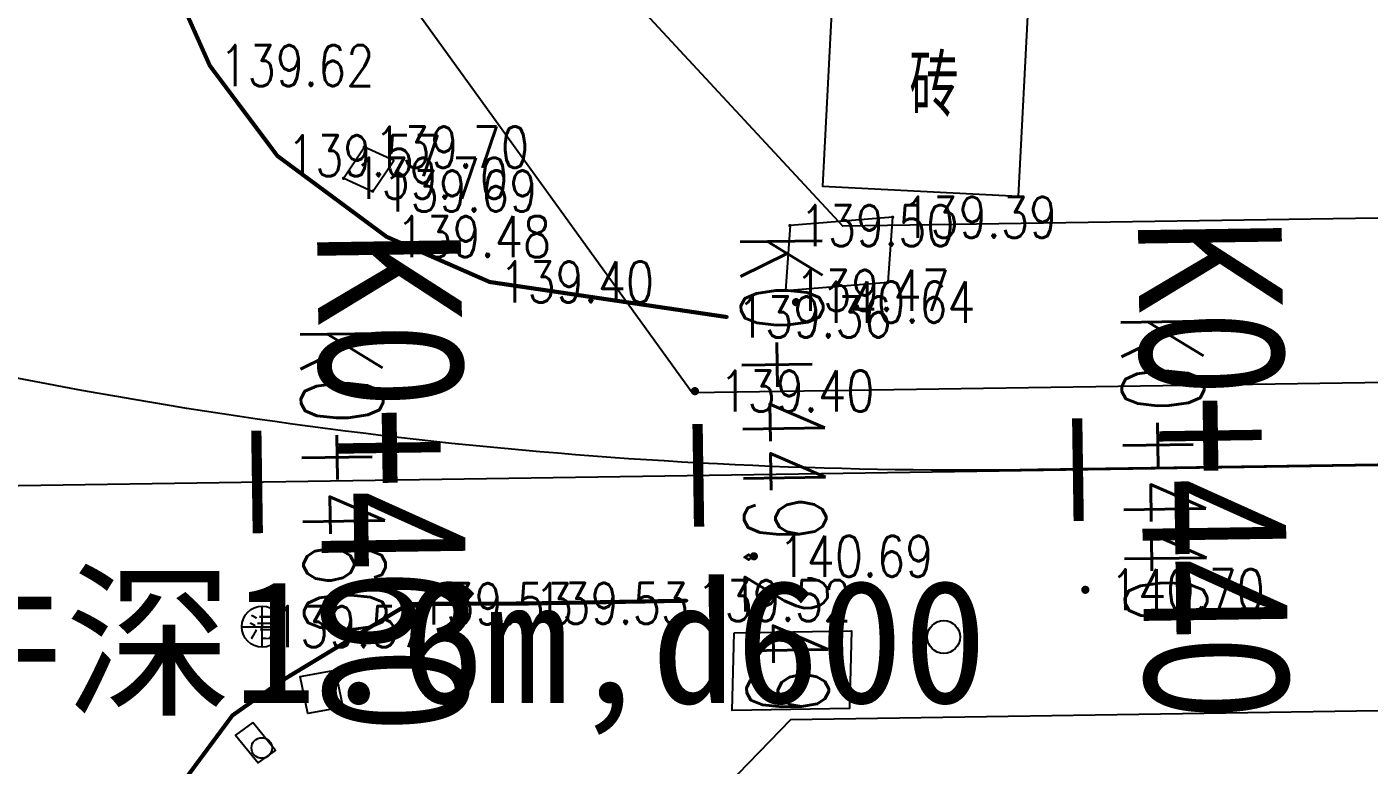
# Model space of a CAD drawing. Extents: x 529262 to 576451, y 2694391 to 2717535.
# Drawn here: x 564389.69 to 564422.39, y 2710006.44 to 2710024.42 of the extents above; entities that cross this region are included whole.
import ezdxf
from ezdxf.enums import TextEntityAlignment as Align
from ezdxf.xclip import XClip

# ---------------------------------------------------------------- set-up
doc = ezdxf.new("R2010")
doc.units = 0
doc.header["$XCLIPFRAME"] = 0
for name, color, linetype in [('COMPONENT', 8, 'Continuous'), ('DLSS', 4, 'Continuous'), ('GCD', 8, 'Continuous'), ('GXYZ', 8, 'Continuous'), ('JMD', 8, 'Continuous'), ('PP-COM', 7, 'Continuous'), ('RD-中线', 40, 'Continuous'), ('RD-红线', 7, 'Continuous'), ('ZBTZ', 8, 'Continuous'), ('桩号标注', 7, 'Continuous'), ('污水管径标注_W10-', 202, 'Continuous'), ('道路中线', 90, 'Continuous')]:
    doc.layers.add(name, color=color, linetype=linetype)
doc.layers.add('SZ-ZH-DIM', color=7, linetype='Continuous', lineweight=0)
doc.layers.add('现状管道深度（物探资料）', color=2, linetype='Continuous', plot=False)
doc.styles.add('HZ', font='rs.shx', dxfattribs={"width": 0.8, "bigfont": 'hztxt.shx'})
doc.styles.add('SEMDI', font='smsim.shx', dxfattribs={"width": 0.75, "bigfont": 'smfs.shx'})
doc.styles.get("Standard").update_dxf_attribs({"font": '', "height": 2.5, "bigfont": 'smfs.shx'})
doc.styles.add('宋体', font='', dxfattribs={"width": 0.75})
doc.styles.get('Standard').set_extended_font_data('FangSong_GB2312')
doc.styles.get('宋体').set_extended_font_data('SimSun')

# ---------------------------------------------------------------- blocks, each defined once
blk = doc.blocks.new('A$C19FD0107')
at = {"layer": 'RD-中线', "color": 8, "linetype": 'Continuous'}
blk.add_lwpolyline([(-6145.952683866024, 15629.52531327354), (-6583.680746734142, 15623.03637464019, -0.0578621284209559), (-6611.221458241343, 15625.82114894409), (-6627.545968897641, 15629.40941596404, 0.05862499668465021), (-6655.451570287347, 15632.18822611962), (-7132.056620240211, 15623.67315123323)], format="xyb", dxfattribs=at)
at = {"layer": 'RD-红线', "color": 8}
for points in [[(-6600.55493414402, 15642.03801204357), (-6588.425098963082, 15628.96670302795, 0.4451113720312362)], [(-6589.702602274716, 15616.94644669397), (-6601.52310718596, 15604.75028463127, 0.4146923464799344)]]:
    blk.add_lwpolyline(points, format="xyb", dxfattribs=at)
at = {"layer": 'RD-红线', "color": 8, "linetype": 'Continuous', "flags": 128}
for points in [[(-6280.01022130996, 15633.53868587548), (-6588.425098963082, 15628.96670302795)], [(-6279.846038706601, 15621.53980128374), (-6589.702602274716, 15616.94644669397)]]:
    blk.add_lwpolyline(points, dxfattribs=at)
blk = doc.blocks.new('GC200')
at = {"linetype": 'Continuous', "const_width": 0.2, "flags": 128}
blk.add_lwpolyline([(-0.1, 0, 1), (0.1, 0, 1)], format="xyb", close=True, dxfattribs=at)
blk = doc.blocks.new('gc122')
at = {"color": 8}
blk.add_circle((0, 0), 0.8, dxfattribs=at)
blk = doc.blocks.new('gc170')
at = {"color": 8, "linetype": 'Continuous'}
blk.add_circle((0, 0), 0.5, dxfattribs=at)
blk = doc.blocks.new('gcbj0102')
for p, q in [((-8.881784197001252e-16, -1), (-8.881784197001252e-16, 1)), ((-1, 0), (1, 0))]:
    blk.add_line(p, q)
blk.add_circle((0, 0), 1)

msp = doc.modelspace()

# ---------------------------------------------------------------- linework, layer by layer
at = {"layer": 'DLSS', "linetype": 'Continuous', "const_width": 0.1, "flags": 128}
for points in [[(564406.749, 2710017.354), (564400.962, 2710018.209), (564398.449, 2710019.311), (564395.79, 2710021.28), (564394.145, 2710023.476), (564393.051, 2710025.927), (564392.128, 2710029.385), (564392.505, 2710032.719)], [(564406.749, 2710017.354), (564400.962, 2710018.209), (564398.449, 2710019.311), (564395.79, 2710021.28), (564394.145, 2710023.476), (564393.051, 2710025.927), (564392.128, 2710029.385), (564392.505, 2710032.719)], [(564390.429, 2709995.422), (564390.261, 2710000.773), (564391.491, 2710003.331), (564394.696, 2710007.654), (564395.908, 2710008.505), (564398.985, 2710010.367), (564401.812, 2710010.378), (564405.763, 2710010.446)], [(564390.521507538, 2709985.280162002), (564390.261, 2710000.773), (564391.491, 2710003.331), (564394.696, 2710007.654), (564395.908, 2710008.505), (564398.985, 2710010.367), (564401.812, 2710010.378), (564405.763, 2710010.446)]]:
    msp.add_lwpolyline(points, dxfattribs=at)
at = {"layer": 'GXYZ', "linetype": 'Continuous', "flags": 128}
for points in [[(564410.781, 2710019.784), (564408.278, 2710019.581), (564408.165, 2710018), (564410.668, 2710018.203)], [(564406.918, 2710009.662), (564409.779, 2710009.71), (564409.727, 2710007.824), (564406.866, 2710007.776)]]:
    msp.add_lwpolyline(points, close=True, dxfattribs=at)
at = {"layer": 'JMD', "linetype": 'Continuous', "flags": 128}
for points in [[(564414.0958125861, 2710025.161009375), (564409.31774008, 2710025.404940359), (564409.0695769355, 2710020.543969108), (564413.8476494417, 2710020.300038124)], [(564397.9141098114, 2710021.491964366), (564397.4057704313, 2710020.735501489), (564398.1183309573, 2710020.413968354), (564398.6266703373, 2710021.170431231)], [(564397.1968683103, 2710008.758230386), (564397.3810229505, 2710007.857299536), (564396.5281057451, 2710007.702289493), (564396.3439511048, 2710008.603220343)], [(564395.1950438698, 2710007.482385613), (564394.7706717482, 2710007.175602128), (564395.320087592, 2710006.493881602), (564395.7444597137, 2710006.800665087)]]:
    msp.add_lwpolyline(points, close=True, dxfattribs=at)
for points in [[(564410.781, 2710019.784), (564408.278, 2710019.581), (564408.165, 2710018), (564410.668, 2710018.203)], [(564406.918, 2710009.662), (564409.779, 2710009.71), (564409.727, 2710007.824), (564406.866, 2710007.776)]]:
    msp.add_lwpolyline(points, dxfattribs=at)
at = {"layer": 'SZ-ZH-DIM', "color": 0, "const_width": 0.25, "elevation": 140}
for points in [[(564406.0628487675, 2710012.249809659), (564406.0257917864, 2710014.749535)], [(564415.3108326389, 2710012.386905666), (564415.2737756578, 2710014.886631007)], [(564395.3130299114, 2710012.090449817), (564395.2759729302, 2710014.590175158)]]:
    msp.add_lwpolyline(points, dxfattribs=at)
at = {"layer": '桩号标注', "const_width": 0.25}
for points in [[(564415.3108326389, 2710012.386905666), (564415.2737756576, 2710014.886631007)], [(564395.3130299114, 2710012.090449817), (564395.2759729301, 2710014.590175158)]]:
    msp.add_lwpolyline(points, dxfattribs=at)
at = {"layer": '污水管径标注_W10-'}
msp.add_lwpolyline([(564394.9488927403, 2710030.67377031), (564405.894112578, 2710015.51443394), (564427.1940902044, 2710015.830187622), (564435.5814534611, 2710015.954523004), (564447.1918930176, 2710016.126637694), (564465.5781576809, 2710016.399198111), (564472.7085681566, 2710023.406141485)], dxfattribs=at)
at = {"layer": '道路中线'}
msp.add_lwpolyline([(564377.0474351492, 2710013.069810293), (564855.2439641542, 2710020.158797017)], dxfattribs=at)

# ---------------------------------------------------------------- block references
at = {"layer": 'COMPONENT', "linetype": 'Continuous', "xscale": 0.5, "yscale": 0.5}
msp.add_blockref('gcbj0102', (564395.4215645536, 2710009.813717796), dxfattribs=at)
at = {"layer": 'GCD', "linetype": 'Continuous'}
ref = msp.add_blockref('GC200', (564394.1406241686, 2710023.479061415, 139.62), dxfattribs=dict(at, xscale=0.1999999999534339, yscale=0.1999999999534339, zscale=0.1999999999534339))
ref.add_attrib('height', '139.62', dxfattribs={"linetype": 'Continuous', "height": 1, "style": 'HZ', "width": 0.8}).set_placement((564394.3806241686, 2710023.479061415, 139.62), align=Align.MIDDLE_LEFT)
ref = msp.add_blockref('GC200', (564394.1406241686, 2710023.479061415, 139.62), dxfattribs=dict(at, xscale=0.1999999999534339, yscale=0.1999999999534339, zscale=0.1999999999534339))
ref.add_attrib('height', '139.62', dxfattribs={"linetype": 'Continuous', "height": 1, "style": 'HZ', "width": 0.8}).set_placement((564394.3806241686, 2710023.479061415, 139.62), align=Align.MIDDLE_LEFT)
ref = msp.add_blockref('GC200', (564394.1406241686, 2710023.479061415, 139.62), dxfattribs=dict(at, xscale=0.1999999999534339, yscale=0.1999999999534339, zscale=0.1999999999534339))
ref.add_attrib('height', '139.62', dxfattribs={"linetype": 'Continuous', "height": 1, "style": 'HZ', "width": 0.8}).set_placement((564394.3806241686, 2710023.479061415, 139.62), align=Align.MIDDLE_LEFT)
ref = msp.add_blockref('GC200', (564394.1406241686, 2710023.479061415, 139.62), dxfattribs=dict(at, xscale=0.1999999999534339, yscale=0.1999999999534339, zscale=0.1999999999534339))
ref.add_attrib('height', '139.62', dxfattribs={"linetype": 'Continuous', "height": 1, "style": 'HZ', "width": 0.8}).set_placement((564394.3806241686, 2710023.479061415, 139.62), align=Align.MIDDLE_LEFT)
ref = msp.add_blockref('GC200', (564395.7856241686, 2710021.283061415, 139.574), dxfattribs=dict(at, xscale=0.1999999999534339, yscale=0.1999999999534339, zscale=0.1999999999534339))
ref.add_attrib('height', '139.57', dxfattribs={"linetype": 'Continuous', "height": 1, "style": 'HZ', "width": 0.8}).set_placement((564396.0256241686, 2710021.283061415, 139.574), align=Align.MIDDLE_LEFT)
ref = msp.add_blockref('GC200', (564395.7856241686, 2710021.283061415, 139.574), dxfattribs=dict(at, xscale=0.1999999999534339, yscale=0.1999999999534339, zscale=0.1999999999534339))
ref.add_attrib('height', '139.57', dxfattribs={"linetype": 'Continuous', "height": 1, "style": 'HZ', "width": 0.8}).set_placement((564396.0256241686, 2710021.283061415, 139.574), align=Align.MIDDLE_LEFT)
ref = msp.add_blockref('GC200', (564395.7856241686, 2710021.283061415, 139.574), dxfattribs=dict(at, xscale=0.1999999999534339, yscale=0.1999999999534339, zscale=0.1999999999534339))
ref.add_attrib('height', '139.57', dxfattribs={"linetype": 'Continuous', "height": 1, "style": 'HZ', "width": 0.8}).set_placement((564396.0256241686, 2710021.283061415, 139.574), align=Align.MIDDLE_LEFT)
ref = msp.add_blockref('GC200', (564395.7856241686, 2710021.283061415, 139.574), dxfattribs=dict(at, xscale=0.1999999999534339, yscale=0.1999999999534339, zscale=0.1999999999534339))
ref.add_attrib('height', '139.57', dxfattribs={"linetype": 'Continuous', "height": 1, "style": 'HZ', "width": 0.8}).set_placement((564396.0256241686, 2710021.283061415, 139.574), align=Align.MIDDLE_LEFT)
ref = msp.add_blockref('GC200', (564397.9066241685, 2710021.492061415, 139.703), dxfattribs=dict(at, xscale=0.1999999999534339, yscale=0.1999999999534339, zscale=0.1999999999534339))
ref.add_attrib('height', '139.70', dxfattribs={"linetype": 'Continuous', "height": 1, "style": 'HZ', "width": 0.8}).set_placement((564398.1466241685, 2710021.492061415, 139.703), align=Align.MIDDLE_LEFT)
ref = msp.add_blockref('GC200', (564397.9066241685, 2710021.492061415, 139.703), dxfattribs=dict(at, xscale=0.1999999999534339, yscale=0.1999999999534339, zscale=0.1999999999534339))
ref.add_attrib('height', '139.70', dxfattribs={"linetype": 'Continuous', "height": 1, "style": 'HZ', "width": 0.8}).set_placement((564398.1466241685, 2710021.492061415, 139.703), align=Align.MIDDLE_LEFT)
ref = msp.add_blockref('GC200', (564397.9066241685, 2710021.492061415, 139.703), dxfattribs=dict(at, xscale=0.1999999999534339, yscale=0.1999999999534339, zscale=0.1999999999534339))
ref.add_attrib('height', '139.70', dxfattribs={"linetype": 'Continuous', "height": 1, "style": 'HZ', "width": 0.8}).set_placement((564398.1466241685, 2710021.492061415, 139.703), align=Align.MIDDLE_LEFT)
ref = msp.add_blockref('GC200', (564397.9066241685, 2710021.492061415, 139.703), dxfattribs=dict(at, xscale=0.1999999999534339, yscale=0.1999999999534339, zscale=0.1999999999534339))
ref.add_attrib('height', '139.70', dxfattribs={"linetype": 'Continuous', "height": 1, "style": 'HZ', "width": 0.8}).set_placement((564398.1466241685, 2710021.492061415, 139.703), align=Align.MIDDLE_LEFT)
ref = msp.add_blockref('GC200', (564397.4006241686, 2710020.736061415, 139.695), dxfattribs=dict(at, xscale=0.1999999999534339, yscale=0.1999999999534339, zscale=0.1999999999534339))
ref.add_attrib('height', '139.70', dxfattribs={"linetype": 'Continuous', "height": 1, "style": 'HZ', "width": 0.8}).set_placement((564397.6406241686, 2710020.736061415, 139.695), align=Align.MIDDLE_LEFT)
ref = msp.add_blockref('GC200', (564397.4006241686, 2710020.736061415, 139.695), dxfattribs=dict(at, xscale=0.1999999999534339, yscale=0.1999999999534339, zscale=0.1999999999534339))
ref.add_attrib('height', '139.70', dxfattribs={"linetype": 'Continuous', "height": 1, "style": 'HZ', "width": 0.8}).set_placement((564397.6406241686, 2710020.736061415, 139.695), align=Align.MIDDLE_LEFT)
ref = msp.add_blockref('GC200', (564397.4006241686, 2710020.736061415, 139.695), dxfattribs=dict(at, xscale=0.1999999999534339, yscale=0.1999999999534339, zscale=0.1999999999534339))
ref.add_attrib('height', '139.70', dxfattribs={"linetype": 'Continuous', "height": 1, "style": 'HZ', "width": 0.8}).set_placement((564397.6406241686, 2710020.736061415, 139.695), align=Align.MIDDLE_LEFT)
ref = msp.add_blockref('GC200', (564397.4006241686, 2710020.736061415, 139.695), dxfattribs=dict(at, xscale=0.1999999999534339, yscale=0.1999999999534339, zscale=0.1999999999534339))
ref.add_attrib('height', '139.70', dxfattribs={"linetype": 'Continuous', "height": 1, "style": 'HZ', "width": 0.8}).set_placement((564397.6406241686, 2710020.736061415, 139.695), align=Align.MIDDLE_LEFT)
ref = msp.add_blockref('GC200', (564398.1106241685, 2710020.422061415, 139.686), dxfattribs=dict(at, xscale=0.1999999999534339, yscale=0.1999999999534339, zscale=0.1999999999534339))
ref.add_attrib('height', '139.69', dxfattribs={"linetype": 'Continuous', "height": 1, "style": 'HZ', "width": 0.8}).set_placement((564398.3506241685, 2710020.422061415, 139.686), align=Align.MIDDLE_LEFT)
ref = msp.add_blockref('GC200', (564398.1106241685, 2710020.422061415, 139.686), dxfattribs=dict(at, xscale=0.1999999999534339, yscale=0.1999999999534339, zscale=0.1999999999534339))
ref.add_attrib('height', '139.69', dxfattribs={"linetype": 'Continuous', "height": 1, "style": 'HZ', "width": 0.8}).set_placement((564398.3506241685, 2710020.422061415, 139.686), align=Align.MIDDLE_LEFT)
ref = msp.add_blockref('GC200', (564398.1106241685, 2710020.422061415, 139.686), dxfattribs=dict(at, xscale=0.1999999999534339, yscale=0.1999999999534339, zscale=0.1999999999534339))
ref.add_attrib('height', '139.69', dxfattribs={"linetype": 'Continuous', "height": 1, "style": 'HZ', "width": 0.8}).set_placement((564398.3506241685, 2710020.422061415, 139.686), align=Align.MIDDLE_LEFT)
ref = msp.add_blockref('GC200', (564398.1106241685, 2710020.422061415, 139.686), dxfattribs=dict(at, xscale=0.1999999999534339, yscale=0.1999999999534339, zscale=0.1999999999534339))
ref.add_attrib('height', '139.69', dxfattribs={"linetype": 'Continuous', "height": 1, "style": 'HZ', "width": 0.8}).set_placement((564398.3506241685, 2710020.422061415, 139.686), align=Align.MIDDLE_LEFT)
ref = msp.add_blockref('GC200', (564408.2736241686, 2710019.584061415, 139.499), dxfattribs=dict(at, xscale=0.1999999999534339, yscale=0.1999999999534339, zscale=0.1999999999534339))
ref.add_attrib('height', '139.50', dxfattribs={"linetype": 'Continuous', "height": 1, "style": 'HZ', "width": 0.8}).set_placement((564408.5136241686, 2710019.584061415, 139.499), align=Align.MIDDLE_LEFT)
ref = msp.add_blockref('GC200', (564408.2736241686, 2710019.584061415, 139.499), dxfattribs=dict(at, xscale=0.1999999999534339, yscale=0.1999999999534339, zscale=0.1999999999534339))
ref.add_attrib('height', '139.50', dxfattribs={"linetype": 'Continuous', "height": 1, "style": 'HZ', "width": 0.8}).set_placement((564408.5136241686, 2710019.584061415, 139.499), align=Align.MIDDLE_LEFT)
ref = msp.add_blockref('GC200', (564408.2736241686, 2710019.584061415, 139.499), dxfattribs=dict(at, xscale=0.1999999999534339, yscale=0.1999999999534339, zscale=0.1999999999534339))
ref.add_attrib('height', '139.50', dxfattribs={"linetype": 'Continuous', "height": 1, "style": 'HZ', "width": 0.8}).set_placement((564408.5136241686, 2710019.584061415, 139.499), align=Align.MIDDLE_LEFT)
ref = msp.add_blockref('GC200', (564408.2736241686, 2710019.584061415, 139.499), dxfattribs=dict(at, xscale=0.1999999999534339, yscale=0.1999999999534339, zscale=0.1999999999534339))
ref.add_attrib('height', '139.50', dxfattribs={"linetype": 'Continuous', "height": 1, "style": 'HZ', "width": 0.8}).set_placement((564408.5136241686, 2710019.584061415, 139.499), align=Align.MIDDLE_LEFT)
ref = msp.add_blockref('GC200', (564410.7766241685, 2710019.787061415, 139.386), dxfattribs=dict(at, xscale=0.1999999999534339, yscale=0.1999999999534339, zscale=0.1999999999534339))
ref.add_attrib('height', '139.39', dxfattribs={"linetype": 'Continuous', "height": 1, "style": 'HZ', "width": 0.8}).set_placement((564411.0166241685, 2710019.787061415, 139.386), align=Align.MIDDLE_LEFT)
ref = msp.add_blockref('GC200', (564410.7766241685, 2710019.787061415, 139.386), dxfattribs=dict(at, xscale=0.1999999999534339, yscale=0.1999999999534339, zscale=0.1999999999534339))
ref.add_attrib('height', '139.39', dxfattribs={"linetype": 'Continuous', "height": 1, "style": 'HZ', "width": 0.8}).set_placement((564411.0166241685, 2710019.787061415, 139.386), align=Align.MIDDLE_LEFT)
ref = msp.add_blockref('GC200', (564410.7766241685, 2710019.787061415, 139.386), dxfattribs=dict(at, xscale=0.1999999999534339, yscale=0.1999999999534339, zscale=0.1999999999534339))
ref.add_attrib('height', '139.39', dxfattribs={"linetype": 'Continuous', "height": 1, "style": 'HZ', "width": 0.8}).set_placement((564411.0166241685, 2710019.787061415, 139.386), align=Align.MIDDLE_LEFT)
ref = msp.add_blockref('GC200', (564410.7766241685, 2710019.787061415, 139.386), dxfattribs=dict(at, xscale=0.1999999999534339, yscale=0.1999999999534339, zscale=0.1999999999534339))
ref.add_attrib('height', '139.39', dxfattribs={"linetype": 'Continuous', "height": 1, "style": 'HZ', "width": 0.8}).set_placement((564411.0166241685, 2710019.787061415, 139.386), align=Align.MIDDLE_LEFT)
ref = msp.add_blockref('GC200', (564398.4446241686, 2710019.314061415, 139.479), dxfattribs=dict(at, xscale=0.1999999999534339, yscale=0.1999999999534339, zscale=0.1999999999534339))
ref.add_attrib('height', '139.48', dxfattribs={"linetype": 'Continuous', "height": 1, "style": 'HZ', "width": 0.8}).set_placement((564398.6846241686, 2710019.314061415, 139.479), align=Align.MIDDLE_LEFT)
ref = msp.add_blockref('GC200', (564398.4446241686, 2710019.314061415, 139.479), dxfattribs=dict(at, xscale=0.1999999999534339, yscale=0.1999999999534339, zscale=0.1999999999534339))
ref.add_attrib('height', '139.48', dxfattribs={"linetype": 'Continuous', "height": 1, "style": 'HZ', "width": 0.8}).set_placement((564398.6846241686, 2710019.314061415, 139.479), align=Align.MIDDLE_LEFT)
ref = msp.add_blockref('GC200', (564398.4446241686, 2710019.314061415, 139.479), dxfattribs=dict(at, xscale=0.1999999999534339, yscale=0.1999999999534339, zscale=0.1999999999534339))
ref.add_attrib('height', '139.48', dxfattribs={"linetype": 'Continuous', "height": 1, "style": 'HZ', "width": 0.8}).set_placement((564398.6846241686, 2710019.314061415, 139.479), align=Align.MIDDLE_LEFT)
ref = msp.add_blockref('GC200', (564398.4446241686, 2710019.314061415, 139.479), dxfattribs=dict(at, xscale=0.1999999999534339, yscale=0.1999999999534339, zscale=0.1999999999534339))
ref.add_attrib('height', '139.48', dxfattribs={"linetype": 'Continuous', "height": 1, "style": 'HZ', "width": 0.8}).set_placement((564398.6846241686, 2710019.314061415, 139.479), align=Align.MIDDLE_LEFT)
ref = msp.add_blockref('GC200', (564400.9576241686, 2710018.212061415, 139.395), dxfattribs=dict(at, xscale=0.1999999999534339, yscale=0.1999999999534339, zscale=0.1999999999534339))
ref.add_attrib('height', '139.40', dxfattribs={"linetype": 'Continuous', "height": 1, "style": 'HZ', "width": 0.8}).set_placement((564401.1976241686, 2710018.212061415, 139.395), align=Align.MIDDLE_LEFT)
ref = msp.add_blockref('GC200', (564400.9576241686, 2710018.212061415, 139.395), dxfattribs=dict(at, xscale=0.1999999999534339, yscale=0.1999999999534339, zscale=0.1999999999534339))
ref.add_attrib('height', '139.40', dxfattribs={"linetype": 'Continuous', "height": 1, "style": 'HZ', "width": 0.8}).set_placement((564401.1976241686, 2710018.212061415, 139.395), align=Align.MIDDLE_LEFT)
ref = msp.add_blockref('GC200', (564400.9576241686, 2710018.212061415, 139.395), dxfattribs=dict(at, xscale=0.1999999999534339, yscale=0.1999999999534339, zscale=0.1999999999534339))
ref.add_attrib('height', '139.40', dxfattribs={"linetype": 'Continuous', "height": 1, "style": 'HZ', "width": 0.8}).set_placement((564401.1976241686, 2710018.212061415, 139.395), align=Align.MIDDLE_LEFT)
ref = msp.add_blockref('GC200', (564400.9576241686, 2710018.212061415, 139.395), dxfattribs=dict(at, xscale=0.1999999999534339, yscale=0.1999999999534339, zscale=0.1999999999534339))
ref.add_attrib('height', '139.40', dxfattribs={"linetype": 'Continuous', "height": 1, "style": 'HZ', "width": 0.8}).set_placement((564401.1976241686, 2710018.212061415, 139.395), align=Align.MIDDLE_LEFT)
ref = msp.add_blockref('GC200', (564408.1606241686, 2710018.003061415, 139.474), dxfattribs=dict(at, xscale=0.1999999999534339, yscale=0.1999999999534339, zscale=0.1999999999534339))
ref.add_attrib('height', '139.47', dxfattribs={"linetype": 'Continuous', "height": 1, "style": 'HZ', "width": 0.8}).set_placement((564408.4006241686, 2710018.003061415, 139.474), align=Align.MIDDLE_LEFT)
ref = msp.add_blockref('GC200', (564408.1606241686, 2710018.003061415, 139.474), dxfattribs=dict(at, xscale=0.1999999999534339, yscale=0.1999999999534339, zscale=0.1999999999534339))
ref.add_attrib('height', '139.47', dxfattribs={"linetype": 'Continuous', "height": 1, "style": 'HZ', "width": 0.8}).set_placement((564408.4006241686, 2710018.003061415, 139.474), align=Align.MIDDLE_LEFT)
ref = msp.add_blockref('GC200', (564408.1606241686, 2710018.003061415, 139.474), dxfattribs=dict(at, xscale=0.1999999999534339, yscale=0.1999999999534339, zscale=0.1999999999534339))
ref.add_attrib('height', '139.47', dxfattribs={"linetype": 'Continuous', "height": 1, "style": 'HZ', "width": 0.8}).set_placement((564408.4006241686, 2710018.003061415, 139.474), align=Align.MIDDLE_LEFT)
ref = msp.add_blockref('GC200', (564408.1606241686, 2710018.003061415, 139.474), dxfattribs=dict(at, xscale=0.1999999999534339, yscale=0.1999999999534339, zscale=0.1999999999534339))
ref.add_attrib('height', '139.47', dxfattribs={"linetype": 'Continuous', "height": 1, "style": 'HZ', "width": 0.8}).set_placement((564408.4006241686, 2710018.003061415, 139.474), align=Align.MIDDLE_LEFT)
ref = msp.add_blockref('GC200', (564408.424954099, 2710017.717554979, 140.636), dxfattribs=dict(at, xscale=0.5, yscale=0.5, zscale=0.5))
ref.add_attrib('height', '140.64', dxfattribs={"linetype": 'Continuous', "height": 1, "style": 'HZ', "width": 0.8}).set_placement((564409.024954099, 2710017.717554979, 140.636), align=Align.MIDDLE_LEFT)
ref = msp.add_blockref('GC200', (564406.7446241685, 2710017.357061415, 139.357), dxfattribs=dict(at, xscale=0.1999999999534339, yscale=0.1999999999534339, zscale=0.1999999999534339))
ref.add_attrib('height', '139.36', dxfattribs={"linetype": 'Continuous', "height": 1, "style": 'HZ', "width": 0.8}).set_placement((564406.9846241685, 2710017.357061415, 139.357), align=Align.MIDDLE_LEFT)
ref = msp.add_blockref('GC200', (564406.7446241685, 2710017.357061415, 139.357), dxfattribs=dict(at, xscale=0.1999999999534339, yscale=0.1999999999534339, zscale=0.1999999999534339))
ref.add_attrib('height', '139.36', dxfattribs={"linetype": 'Continuous', "height": 1, "style": 'HZ', "width": 0.8}).set_placement((564406.9846241685, 2710017.357061415, 139.357), align=Align.MIDDLE_LEFT)
ref = msp.add_blockref('GC200', (564406.7446241685, 2710017.357061415, 139.357), dxfattribs=dict(at, xscale=0.1999999999534339, yscale=0.1999999999534339, zscale=0.1999999999534339))
ref.add_attrib('height', '139.36', dxfattribs={"linetype": 'Continuous', "height": 1, "style": 'HZ', "width": 0.8}).set_placement((564406.9846241685, 2710017.357061415, 139.357), align=Align.MIDDLE_LEFT)
ref = msp.add_blockref('GC200', (564406.7446241685, 2710017.357061415, 139.357), dxfattribs=dict(at, xscale=0.1999999999534339, yscale=0.1999999999534339, zscale=0.1999999999534339))
ref.add_attrib('height', '139.36', dxfattribs={"linetype": 'Continuous', "height": 1, "style": 'HZ', "width": 0.8}).set_placement((564406.9846241685, 2710017.357061415, 139.357), align=Align.MIDDLE_LEFT)
ref = msp.add_blockref('GC200', (564405.9611217636, 2710015.550819646, 139.4), dxfattribs=dict(at, xscale=0.5, yscale=0.5, zscale=0.5))
ref.add_attrib('height', '139.40', dxfattribs={"linetype": 'Continuous', "height": 1, "style": 'HZ', "width": 0.8}).set_placement((564406.5611217635, 2710015.550819646, 139.4), align=Align.MIDDLE_LEFT)
ref = msp.add_blockref('GC200', (564407.397954099, 2710011.528554979, 140.687), dxfattribs=dict(at, xscale=0.5, yscale=0.5, zscale=0.5))
ref.add_attrib('height', '140.69', dxfattribs={"linetype": 'Continuous', "height": 1, "style": 'HZ', "width": 0.8}).set_placement((564407.997954099, 2710011.528554979, 140.687), align=Align.MIDDLE_LEFT)
ref = msp.add_blockref('GC200', (564405.7586241686, 2710010.449061415, 139.523), dxfattribs=dict(at, xscale=0.1999999999534339, yscale=0.1999999999534339, zscale=0.1999999999534339))
ref.add_attrib('height', '139.52', dxfattribs={"linetype": 'Continuous', "height": 1, "style": 'HZ', "width": 0.8}).set_placement((564405.9986241686, 2710010.449061415, 139.523), align=Align.MIDDLE_LEFT)
ref = msp.add_blockref('GC200', (564405.7586241686, 2710010.449061415, 139.523), dxfattribs=dict(at, xscale=0.1999999999534339, yscale=0.1999999999534339, zscale=0.1999999999534339))
ref.add_attrib('height', '139.52', dxfattribs={"linetype": 'Continuous', "height": 1, "style": 'HZ', "width": 0.8}).set_placement((564405.9986241686, 2710010.449061415, 139.523), align=Align.MIDDLE_LEFT)
ref = msp.add_blockref('GC200', (564405.7586241686, 2710010.449061415, 139.523), dxfattribs=dict(at, xscale=0.1999999999534339, yscale=0.1999999999534339, zscale=0.1999999999534339))
ref.add_attrib('height', '139.52', dxfattribs={"linetype": 'Continuous', "height": 1, "style": 'HZ', "width": 0.8}).set_placement((564405.9986241686, 2710010.449061415, 139.523), align=Align.MIDDLE_LEFT)
ref = msp.add_blockref('GC200', (564415.4733416019, 2710010.712521343, 140.7), dxfattribs=dict(at, xscale=0.5, yscale=0.5, zscale=0.5))
ref.add_attrib('height', '140.70', dxfattribs={"linetype": 'Continuous', "height": 1, "style": 'HZ', "width": 0.8}).set_placement((564416.0733416019, 2710010.712521343, 140.7), align=Align.MIDDLE_LEFT)
ref = msp.add_blockref('GC200', (564398.9806241685, 2710010.370061415, 139.533), dxfattribs=dict(at, xscale=0.1999999999534339, yscale=0.1999999999534339, zscale=0.1999999999534339))
ref.add_attrib('height', '139.53', dxfattribs={"linetype": 'Continuous', "height": 1, "style": 'HZ', "width": 0.8}).set_placement((564399.2206241685, 2710010.370061415, 139.533), align=Align.MIDDLE_LEFT)
ref = msp.add_blockref('GC200', (564398.9806241685, 2710010.370061415, 139.533), dxfattribs=dict(at, xscale=0.1999999999534339, yscale=0.1999999999534339, zscale=0.1999999999534339))
ref.add_attrib('height', '139.53', dxfattribs={"linetype": 'Continuous', "height": 1, "style": 'HZ', "width": 0.8}).set_placement((564399.2206241685, 2710010.370061415, 139.533), align=Align.MIDDLE_LEFT)
ref = msp.add_blockref('GC200', (564398.9806241685, 2710010.370061415, 139.533), dxfattribs=dict(at, xscale=0.1999999999534339, yscale=0.1999999999534339, zscale=0.1999999999534339))
ref.add_attrib('height', '139.53', dxfattribs={"linetype": 'Continuous', "height": 1, "style": 'HZ', "width": 0.8}).set_placement((564399.2206241685, 2710010.370061415, 139.533), align=Align.MIDDLE_LEFT)
ref = msp.add_blockref('GC200', (564401.8076241686, 2710010.381061415, 139.527), dxfattribs=dict(at, xscale=0.1999999999534339, yscale=0.1999999999534339, zscale=0.1999999999534339))
ref.add_attrib('height', '139.53', dxfattribs={"linetype": 'Continuous', "height": 1, "style": 'HZ', "width": 0.8}).set_placement((564402.0476241686, 2710010.381061415, 139.527), align=Align.MIDDLE_LEFT)
ref = msp.add_blockref('GC200', (564401.8076241686, 2710010.381061415, 139.527), dxfattribs=dict(at, xscale=0.1999999999534339, yscale=0.1999999999534339, zscale=0.1999999999534339))
ref.add_attrib('height', '139.53', dxfattribs={"linetype": 'Continuous', "height": 1, "style": 'HZ', "width": 0.8}).set_placement((564402.0476241686, 2710010.381061415, 139.527), align=Align.MIDDLE_LEFT)
ref = msp.add_blockref('GC200', (564401.8076241686, 2710010.381061415, 139.527), dxfattribs=dict(at, xscale=0.1999999999534339, yscale=0.1999999999534339, zscale=0.1999999999534339))
ref.add_attrib('height', '139.53', dxfattribs={"linetype": 'Continuous', "height": 1, "style": 'HZ', "width": 0.8}).set_placement((564402.0476241686, 2710010.381061415, 139.527), align=Align.MIDDLE_LEFT)
ref = msp.add_blockref('GC200', (564401.8076241686, 2710010.381061415, 139.527), dxfattribs=dict(at, xscale=0.1999999999534339, yscale=0.1999999999534339, zscale=0.1999999999534339))
ref.add_attrib('height', '139.53', dxfattribs={"linetype": 'Continuous', "height": 1, "style": 'HZ', "width": 0.8}).set_placement((564402.0476241686, 2710010.381061415, 139.527), align=Align.MIDDLE_LEFT)
ref = msp.add_blockref('GC200', (564395.4206241686, 2710009.814061415, 139.571), dxfattribs=dict(at, xscale=0.1999999999534339, yscale=0.1999999999534339, zscale=0.1999999999534339))
ref.add_attrib('height', '139.57', dxfattribs={"linetype": 'Continuous', "height": 1, "style": 'HZ', "width": 0.8}).set_placement((564395.6606241686, 2710009.814061415, 139.571), align=Align.MIDDLE_LEFT)
ref = msp.add_blockref('GC200', (564395.4206241686, 2710009.814061415, 139.571), dxfattribs=dict(at, xscale=0.1999999999534339, yscale=0.1999999999534339, zscale=0.1999999999534339))
ref.add_attrib('height', '139.57', dxfattribs={"linetype": 'Continuous', "height": 1, "style": 'HZ', "width": 0.8}).set_placement((564395.6606241686, 2710009.814061415, 139.571), align=Align.MIDDLE_LEFT)
ref = msp.add_blockref('GC200', (564395.4206241686, 2710009.814061415, 139.571), dxfattribs=dict(at, xscale=0.1999999999534339, yscale=0.1999999999534339, zscale=0.1999999999534339))
ref.add_attrib('height', '139.57', dxfattribs={"linetype": 'Continuous', "height": 1, "style": 'HZ', "width": 0.8}).set_placement((564395.6606241686, 2710009.814061415, 139.571), align=Align.MIDDLE_LEFT)
ref = msp.add_blockref('GC200', (564395.4206241686, 2710009.814061415, 139.571), dxfattribs=dict(at, xscale=0.1999999999534339, yscale=0.1999999999534339, zscale=0.1999999999534339))
ref.add_attrib('height', '139.57', dxfattribs={"linetype": 'Continuous', "height": 1, "style": 'HZ', "width": 0.8}).set_placement((564395.6606241686, 2710009.814061415, 139.571), align=Align.MIDDLE_LEFT)
at = {"layer": 'PP-COM'}
ref = msp.add_blockref('A$C19FD0107', (570997.9927985519, 2694390.602628201), dxfattribs=at)
XClip(ref).set_block_clipping_path([(-9366.438313488383, 14428.60439108219), (-3328.44807433628, 17452.748486375436)])
at = {"layer": 'ZBTZ', "linetype": 'Continuous', "xscale": 0.5, "yscale": 0.5, "zscale": 0.5}
msp.add_blockref('gc122', (564412.0223046816, 2710009.562858941), dxfattribs=at)
at = {"layer": 'ZBTZ', "linetype": 'Continuous', "xscale": 0.5000000000490465, "yscale": 0.5000000000490465, "zscale": 0.5000000000490465, "rotation": 349.4974036531007}
msp.add_blockref('gc170', (564395.4092855478, 2710006.859955242), dxfattribs=at)

# ---------------------------------------------------------------- texts
at = {"layer": 'GXYZ', "linetype": 'Continuous', "style": '宋体'}
msp.add_text('污', height=0.5, dxfattribs=at).set_placement((564395.4217672049, 2710009.807527303), align=Align.MIDDLE)
at = {"layer": 'JMD', "linetype": 'Continuous', "style": 'HZ', "width": 0.8}
msp.add_text('砖', height=1.5, dxfattribs=at).set_placement((564412.3860846757, 2710022.988754847), align=Align.MIDDLE_RIGHT)
at = {"layer": 'SZ-ZH-DIM', "color": 0, "style": 'HZ', "width": 0.7}
for s, p in [('K0+449.249', (564406.5442653451, 2710013.507083726, 140)), ('K0+440', (564415.7922492165, 2710013.644179733, 140)), ('K0+460', (564395.794446489, 2710013.347723884, 140))]:
    msp.add_text(s, height=2, rotation=270.8493145514513, dxfattribs=at).set_placement(p, align=Align.BOTTOM_CENTER)
at = {"layer": '桩号标注', "style": 'SEMDI', "width": 0.75}
for s, p in [('K0+440', (564415.7922492165, 2710013.644179733)), ('K0+460', (564395.794446489, 2710013.347723884))]:
    msp.add_text(s, height=3.5, rotation=270.8493145488789, dxfattribs=at).set_placement(p, align=Align.BOTTOM_CENTER)
at = {"layer": '现状管道深度（物探资料）'}
msp.add_text('污水井深1.6m,d600', height=3, dxfattribs=at).set_placement((564395.71, 2710009.455), align=Align.MIDDLE_CENTER)

doc.saveas('drawing.dxf')
